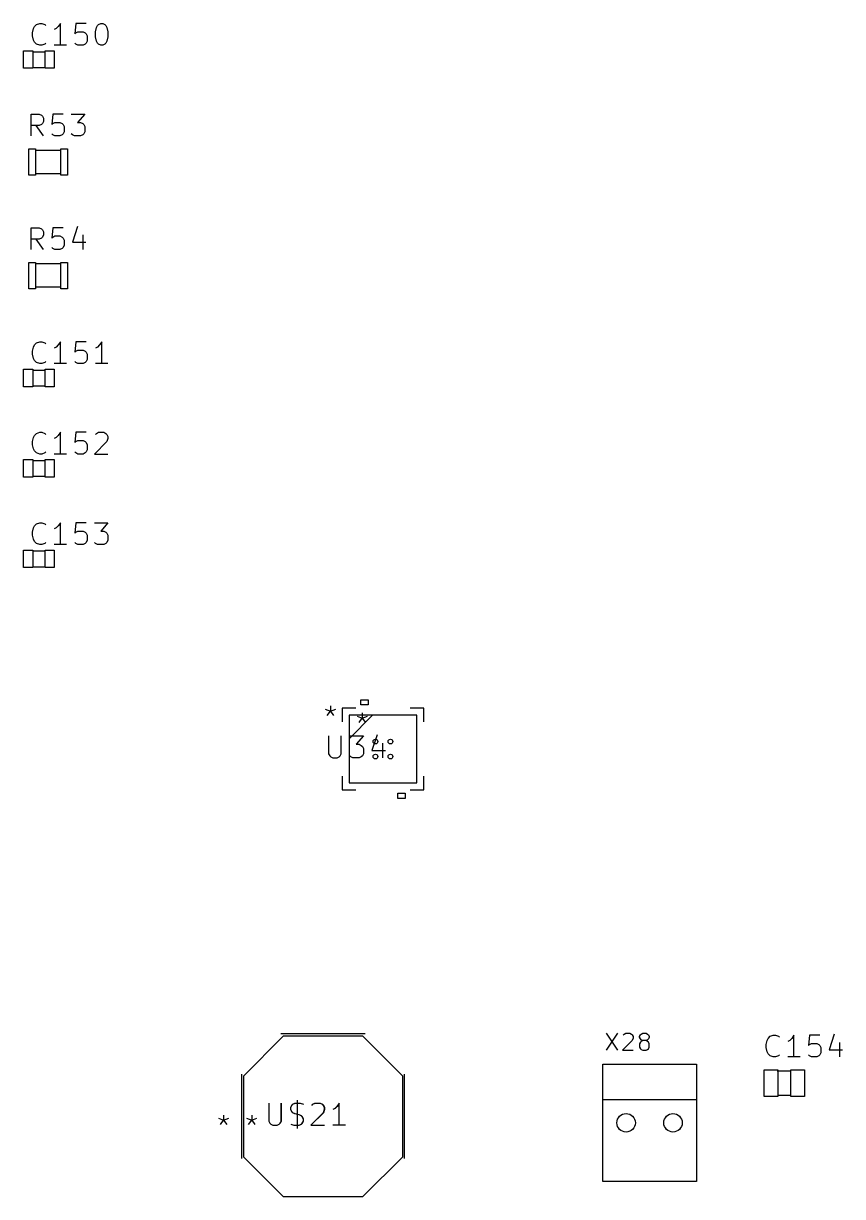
# Model space of a CAD drawing. Header units: millimetres. Extents: x 0 to 280, y -704 to 300.
# Drawn here: x 0.6 to 45, y -458.5 to -395 of the extents above; entities that cross this region are included whole.
import ezdxf

# ---------------------------------------------------------------- set-up
doc = ezdxf.new("R2010")
doc.units = ezdxf.units.MM
for name, color, linetype, true_color in [('Edge.Cuts', 254, 'CONTINUOUS', 0xd0d2cd), ('F.Fab', 9, 'CONTINUOUS', 0xafafaf), ('F.Silkscreen', 41, 'CONTINUOUS', 0xf2eda1)]:
    doc.layers.add(name, color=color, linetype=linetype, true_color=true_color)

msp = doc.modelspace()

# ---------------------------------------------------------------- linework, layer by layer
at = {"layer": 'Edge.Cuts'}
for centre, radius in [((19.6436, -433.8936), 0.127), ((20.4564, -433.8936), 0.127), ((19.6436, -434.7064), 0.127), ((20.4564, -434.7064), 0.127), ((33.23, -454.55), 0.5), ((35.77, -454.55), 0.5)]:
    msp.add_circle(centre, radius, dxfattribs=at)
at = {"layer": 'F.Fab', "linetype": 'CONTINUOUS'}
for p, q in [((0.5618, -397.4199), (0.5618, -396.4699)), ((0.5618, -396.4699), (1.0619, -396.4699)), ((1.044, -396.518), (1.756, -396.518)), ((1.0619, -396.4699), (1.0619, -397.4199)), ((1.7302, -397.4199), (1.7302, -396.4699)), ((1.7302, -396.4699), (2.2303, -396.4699)), ((2.2303, -396.4699), (2.2303, -397.4199)), ((1.0619, -397.4199), (0.5618, -397.4199)), ((1.044, -397.369), (1.756, -397.369)), ((2.2303, -397.4199), (1.7302, -397.4199)), ((0.8586, -403.2112), (0.8586, -401.7888)), ((0.8586, -401.7888), (1.2142, -401.7888)), ((2.6112, -401.865), (1.1888, -401.865)), ((1.2142, -401.7888), (1.2142, -403.2112)), ((2.5858, -403.2112), (2.5858, -401.7888)), ((2.5858, -401.7888), (2.9414, -401.7888)), ((2.9414, -401.7888), (2.9414, -403.2112)), ((1.2142, -403.2112), (0.8586, -403.2112)), ((2.6112, -403.135), (1.1888, -403.135)), ((2.9414, -403.2112), (2.5858, -403.2112)), ((0.8586, -409.3612), (0.8586, -407.9388)), ((0.8586, -407.9388), (1.2142, -407.9388)), ((2.6112, -408.015), (1.1888, -408.015)), ((1.2142, -407.9388), (1.2142, -409.3612)), ((2.5858, -409.3612), (2.5858, -407.9388)), ((2.5858, -407.9388), (2.9414, -407.9388)), ((2.9414, -407.9388), (2.9414, -409.3612)), ((2.6112, -409.285), (1.1888, -409.285)), ((1.2142, -409.3612), (0.8586, -409.3612)), ((2.9414, -409.3612), (2.5858, -409.3612)), ((0.5618, -414.6699), (0.5618, -413.7199)), ((0.5618, -413.7199), (1.0619, -413.7199)), ((1.0619, -413.7199), (1.0619, -414.6699)), ((1.7302, -414.6699), (1.7302, -413.7199)), ((1.7302, -413.7199), (2.2303, -413.7199)), ((2.2303, -413.7199), (2.2303, -414.6699)), ((1.044, -413.768), (1.756, -413.768)), ((1.0619, -414.6699), (0.5618, -414.6699)), ((1.044, -414.619), (1.756, -414.619)), ((2.2303, -414.6699), (1.7302, -414.6699)), ((0.5618, -419.5699), (0.5618, -418.6199)), ((0.5618, -418.6199), (1.0619, -418.6199)), ((1.044, -418.668), (1.756, -418.668)), ((1.0619, -418.6199), (1.0619, -419.5699)), ((1.7302, -419.5699), (1.7302, -418.6199)), ((1.7302, -418.6199), (2.2303, -418.6199)), ((2.2303, -418.6199), (2.2303, -419.5699)), ((1.0619, -419.5699), (0.5618, -419.5699)), ((1.044, -419.519), (1.756, -419.519)), ((2.2303, -419.5699), (1.7302, -419.5699)), ((0.5618, -424.4699), (0.5618, -423.5199)), ((0.5618, -423.5199), (1.0619, -423.5199)), ((1.044, -423.568), (1.756, -423.568)), ((1.0619, -423.5199), (1.0619, -424.4699)), ((1.7302, -424.4699), (1.7302, -423.5199)), ((1.7302, -423.5199), (2.2303, -423.5199)), ((2.2303, -423.5199), (2.2303, -424.4699)), ((1.0619, -424.4699), (0.5618, -424.4699)), ((1.044, -424.419), (1.756, -424.419)), ((2.2303, -424.4699), (1.7302, -424.4699)), ((18.2212, -432.4712), (18.2212, -436.1288)), ((18.2212, -433.7412), (19.4912, -432.4712)), ((21.8788, -432.4712), (18.2212, -432.4712)), ((18.645073, -432.517081), (18.929311, -432.630776)), ((18.758769, -432.858167), (18.929311, -432.630776)), ((18.929311, -432.346538), (18.929311, -432.630776)), ((18.929311, -432.630776), (19.21355, -432.517081)), ((18.929311, -432.630776), (19.099854, -432.858167)), ((21.8788, -436.1288), (21.8788, -432.4712)), ((17.105849, -433.586245), (17.105849, -434.556356)), ((17.790633, -434.556356), (17.790633, -433.586245)), ((18.247156, -433.586245), (18.989005, -433.586245)), ((18.989005, -433.586245), (18.589548, -434.042768)), ((18.589548, -434.042768), (18.760744, -434.042768)), ((18.760744, -434.042768), (18.874874, -434.099833)), ((19.730855, -433.52918), (19.445528, -434.38516)), ((20.016181, -433.985702), (20.016181, -434.784617)), ((17.105849, -434.556356), (17.162915, -434.670486)), ((17.162915, -434.670486), (17.21998, -434.727552)), ((17.676503, -434.727552), (17.733568, -434.670486)), ((17.733568, -434.670486), (17.790633, -434.556356)), ((18.304221, -434.727552), (18.247156, -434.670486)), ((18.874874, -434.099833), (18.93194, -434.156898)), ((18.93194, -434.670486), (18.874874, -434.727552)), ((18.93194, -434.156898), (18.989005, -434.271029)), ((18.989005, -434.556356), (18.93194, -434.670486)), ((18.989005, -434.271029), (18.989005, -434.556356)), ((19.445528, -434.38516), (20.187377, -434.38516)), ((17.21998, -434.727552), (17.334111, -434.784617)), ((17.334111, -434.784617), (17.562372, -434.784617)), ((17.562372, -434.784617), (17.676503, -434.727552)), ((18.418352, -434.784617), (18.304221, -434.727552)), ((18.760744, -434.784617), (18.418352, -434.784617)), ((18.874874, -434.727552), (18.760744, -434.784617)), ((18.2212, -436.1288), (21.8788, -436.1288)), ((14.641, -449.8566), (12.482, -452.0156)), ((18.959, -449.8566), (14.641, -449.8566)), ((21.118, -452.0156), (18.959, -449.8566)), ((40.7078, -453.1239), (40.7078, -451.6738)), ((40.7078, -451.6738), (41.4579, -451.6738)), ((41.419, -451.74), (42.181, -451.74)), ((41.4579, -451.6738), (41.4579, -453.1239)), ((42.1556, -453.1239), (42.1556, -451.6738)), ((42.1556, -451.6738), (42.9057, -451.6738)), ((42.9057, -451.6738), (42.9057, -453.1239)), ((12.482, -452.0156), (12.482, -456.3844)), ((21.118, -456.3844), (21.118, -452.0156)), ((41.4579, -453.1239), (40.7078, -453.1239)), ((41.444, -453.06), (42.181, -453.06)), ((42.9057, -453.1239), (42.1556, -453.1239)), ((13.855849, -453.486245), (13.855849, -454.456356)), ((13.857769, -453.491138), (13.857769, -454.457548)), ((14.53994, -454.457548), (14.53994, -453.491138)), ((14.540633, -454.456356), (14.540633, -453.486245)), ((15.051569, -453.718529), (15.108417, -453.604833)), ((15.051569, -453.832224), (15.051569, -453.718529)), ((15.054221, -453.714506), (15.111286, -453.600376)), ((15.054221, -453.828637), (15.054221, -453.714506)), ((15.108417, -453.604833), (15.165264, -453.547986)), ((15.111286, -453.600376), (15.168352, -453.54331)), ((15.165264, -453.547986), (15.278959, -453.491138)), ((15.168352, -453.54331), (15.282482, -453.486245)), ((15.278959, -453.491138), (15.563198, -453.491138)), ((15.282482, -453.486245), (15.567809, -453.486245)), ((15.392655, -453.320595), (15.392655, -454.855481)), ((15.396613, -453.315049), (15.396613, -454.855813)), ((15.563198, -453.491138), (15.73374, -453.547986)), ((15.567809, -453.486245), (15.739005, -453.54331)), ((16.188521, -453.604833), (16.245369, -453.547986)), ((16.195528, -453.600376), (16.252593, -453.54331)), ((16.245369, -453.547986), (16.359064, -453.491138)), ((16.252593, -453.54331), (16.366724, -453.486245)), ((16.359064, -453.491138), (16.643302, -453.491138)), ((16.366724, -453.486245), (16.652051, -453.486245)), ((16.643302, -453.491138), (16.756997, -453.547986)), ((16.652051, -453.486245), (16.766181, -453.54331)), ((16.756997, -453.547986), (16.813845, -453.604833)), ((16.766181, -453.54331), (16.823247, -453.600376)), ((16.813845, -453.604833), (16.870692, -453.718529)), ((16.823247, -453.600376), (16.880312, -453.714506)), ((16.870692, -453.718529), (16.870692, -453.832224)), ((16.880312, -453.714506), (16.880312, -453.828637)), ((17.450966, -453.771572), (17.336835, -453.828637)), ((17.552863, -453.661681), (17.439168, -453.775376)), ((17.565096, -453.657441), (17.450966, -453.771572)), ((17.666559, -453.491138), (17.552863, -453.661681)), ((17.679227, -453.486245), (17.565096, -453.657441)), ((17.666559, -454.684938), (17.666559, -453.491138)), ((17.679227, -454.684617), (17.679227, -453.486245)), ((12.651873, -454.296681), (12.936111, -454.410376)), ((12.651873, -454.296681), (12.936111, -454.410376)), ((12.936111, -454.126138), (12.936111, -454.410376)), ((12.936111, -454.126138), (12.936111, -454.410376)), ((12.936111, -454.410376), (13.22035, -454.296681)), ((12.936111, -454.410376), (13.22035, -454.296681)), ((15.108417, -453.945919), (15.051569, -453.832224)), ((15.111286, -453.942768), (15.054221, -453.828637)), ((15.165264, -454.002767), (15.108417, -453.945919)), ((15.168352, -453.999833), (15.111286, -453.942768)), ((15.278959, -454.059614), (15.165264, -454.002767)), ((15.282482, -454.056898), (15.168352, -453.999833)), ((15.50635, -454.116462), (15.278959, -454.059614)), ((15.510744, -454.113964), (15.282482, -454.056898)), ((15.620045, -454.17331), (15.50635, -454.116462)), ((15.624874, -454.171029), (15.510744, -454.113964)), ((15.676893, -454.230157), (15.620045, -454.17331)), ((15.68194, -454.228094), (15.624874, -454.171029)), ((15.73374, -454.343852), (15.676893, -454.230157)), ((15.739005, -454.342225), (15.68194, -454.228094)), ((15.73374, -454.457548), (15.73374, -454.343852)), ((15.739005, -454.456356), (15.739005, -454.342225)), ((16.813845, -454.002767), (16.131673, -454.684938)), ((16.823247, -453.999833), (16.138463, -454.684617)), ((16.870692, -453.832224), (16.813845, -454.002767)), ((16.880312, -453.828637), (16.823247, -453.999833)), ((17.439168, -453.775376), (17.325473, -453.832224)), ((12.765569, -454.637767), (12.936111, -454.410376)), ((12.765569, -454.637767), (12.936111, -454.410376)), ((12.936111, -454.410376), (13.106654, -454.637767)), ((12.936111, -454.410376), (13.106654, -454.637767)), ((13.855849, -454.456356), (13.912915, -454.570486)), ((13.857769, -454.457548), (13.914616, -454.571243)), ((13.912915, -454.570486), (13.96998, -454.627552)), ((13.914616, -454.571243), (13.971464, -454.628091)), ((13.96998, -454.627552), (14.084111, -454.684617)), ((13.971464, -454.628091), (14.085159, -454.684938)), ((14.084111, -454.684617), (14.312372, -454.684617)), ((14.085159, -454.684938), (14.31255, -454.684938)), ((14.312372, -454.684617), (14.426503, -454.627552)), ((14.31255, -454.684938), (14.426245, -454.628091)), ((14.426245, -454.628091), (14.483092, -454.571243)), ((14.426503, -454.627552), (14.483568, -454.570486)), ((14.483092, -454.571243), (14.53994, -454.457548)), ((14.483568, -454.570486), (14.540633, -454.456356)), ((15.051569, -454.628091), (15.222112, -454.684938)), ((15.054221, -454.627552), (15.225417, -454.684617)), ((15.222112, -454.684938), (15.50635, -454.684938)), ((15.225417, -454.684617), (15.510744, -454.684617)), ((15.50635, -454.684938), (15.620045, -454.628091)), ((15.510744, -454.684617), (15.624874, -454.627552)), ((15.620045, -454.628091), (15.676893, -454.571243)), ((15.624874, -454.627552), (15.68194, -454.570486)), ((15.676893, -454.571243), (15.73374, -454.457548)), ((15.68194, -454.570486), (15.739005, -454.456356)), ((16.131673, -454.684938), (16.870692, -454.684938)), ((16.138463, -454.684617), (16.880312, -454.684617)), ((18.007644, -454.684938), (17.325473, -454.684938)), ((18.021619, -454.684617), (17.336835, -454.684617)), ((12.482, -456.3844), (14.641, -458.5434)), ((18.959, -458.5434), (21.118, -456.3844)), ((14.641, -458.5434), (18.959, -458.5434))]:
    msp.add_line(p, q, dxfattribs=at)
at = {"layer": 'F.Fab'}
for centre, radius in [((19.6436, -433.8936), 0.127), ((20.4564, -433.8936), 0.127), ((19.6436, -434.7064), 0.127), ((20.4564, -434.7064), 0.127), ((33.23, -454.55), 0.5), ((35.77, -454.55), 0.5)]:
    msp.add_circle(centre, radius, dxfattribs=at)
at = {"layer": 'F.Silkscreen', "linetype": 'CONTINUOUS'}
for p, q in [((1.050594, -395.493853), (1.106619, -395.269752)), ((1.106619, -395.269752), (1.162644, -395.157702)), ((1.162644, -395.157702), (1.274695, -395.045652)), ((1.274695, -395.045652), (1.44277, -394.989627)), ((1.44277, -394.989627), (1.55482, -394.989627)), ((1.55482, -394.989627), (1.722896, -395.045652)), ((1.722896, -395.045652), (1.778921, -395.101677)), ((2.339172, -395.269752), (2.227122, -395.325778)), ((2.451223, -395.157702), (2.339172, -395.269752)), ((2.563273, -394.989627), (2.451223, -395.157702)), ((2.563273, -396.166155), (2.563273, -394.989627)), ((3.40365, -394.989627), (3.347625, -395.549878)), ((3.963902, -394.989627), (3.40365, -394.989627)), ((4.468128, -395.437828), (4.524153, -395.213727)), ((4.524153, -395.213727), (4.580178, -395.101677)), ((4.580178, -395.101677), (4.636204, -395.045652)), ((4.636204, -395.045652), (4.748254, -394.989627)), ((4.748254, -394.989627), (4.860304, -394.989627)), ((4.860304, -394.989627), (4.972354, -395.045652)), ((4.972354, -395.045652), (5.02838, -395.101677)), ((5.02838, -395.101677), (5.084405, -395.213727)), ((5.084405, -395.213727), (5.14043, -395.437828)), ((1.050594, -395.661928), (1.050594, -395.493853)), ((1.106619, -395.886029), (1.050594, -395.661928)), ((1.162644, -395.998079), (1.106619, -395.886029)), ((3.347625, -395.549878), (3.40365, -395.493853)), ((3.40365, -395.493853), (3.515701, -395.437828)), ((3.515701, -395.437828), (3.795826, -395.437828)), ((3.795826, -395.437828), (3.907877, -395.493853)), ((3.907877, -395.493853), (3.963902, -395.549878)), ((3.963902, -395.549878), (4.019927, -395.661928)), ((4.019927, -395.661928), (4.019927, -395.942054)), ((4.468128, -395.717954), (4.468128, -395.437828)), ((4.524153, -395.942054), (4.468128, -395.717954)), ((5.14043, -395.717954), (5.084405, -395.942054)), ((5.14043, -395.437828), (5.14043, -395.717954)), ((1.274695, -396.11013), (1.162644, -395.998079)), ((1.44277, -396.166155), (1.274695, -396.11013)), ((1.55482, -396.166155), (1.44277, -396.166155)), ((1.722896, -396.11013), (1.55482, -396.166155)), ((1.778921, -396.054104), (1.722896, -396.11013)), ((2.899424, -396.166155), (2.227122, -396.166155)), ((3.40365, -396.11013), (3.347625, -396.054104)), ((3.515701, -396.166155), (3.40365, -396.11013)), ((3.795826, -396.166155), (3.515701, -396.166155)), ((3.907877, -396.11013), (3.795826, -396.166155)), ((3.963902, -396.054104), (3.907877, -396.11013)), ((4.019927, -395.942054), (3.963902, -396.054104)), ((4.580178, -396.054104), (4.524153, -395.942054)), ((4.636204, -396.11013), (4.580178, -396.054104)), ((4.748254, -396.166155), (4.636204, -396.11013)), ((4.860304, -396.166155), (4.748254, -396.166155)), ((4.972354, -396.11013), (4.860304, -396.166155)), ((5.02838, -396.054104), (4.972354, -396.11013)), ((5.084405, -395.942054), (5.02838, -396.054104)), ((0.971619, -401.081155), (0.971619, -399.904627)), ((0.971619, -399.904627), (1.41982, -399.904627)), ((1.41982, -399.904627), (1.531871, -399.960652)), ((1.531871, -399.960652), (1.587896, -400.016677)), ((1.587896, -400.016677), (1.643921, -400.128727)), ((1.643921, -400.296803), (1.587896, -400.408853)), ((1.643921, -400.128727), (1.643921, -400.296803)), ((2.148147, -399.904627), (2.092122, -400.464878)), ((2.708399, -399.904627), (2.148147, -399.904627)), ((2.148147, -400.408853), (2.260198, -400.352828)), ((2.260198, -400.352828), (2.540323, -400.352828)), ((2.540323, -400.352828), (2.652374, -400.408853)), ((3.1566, -399.904627), (3.884927, -399.904627)), ((3.884927, -399.904627), (3.492751, -400.352828)), ((3.492751, -400.352828), (3.660826, -400.352828)), ((3.660826, -400.352828), (3.772877, -400.408853)), ((1.41982, -400.520903), (0.971619, -400.520903)), ((1.643921, -401.081155), (1.251745, -400.520903)), ((1.531871, -400.464878), (1.41982, -400.520903)), ((1.587896, -400.408853), (1.531871, -400.464878)), ((2.092122, -400.464878), (2.148147, -400.408853)), ((2.148147, -401.02513), (2.092122, -400.969104)), ((2.652374, -400.408853), (2.708399, -400.464878)), ((2.708399, -400.969104), (2.652374, -401.02513)), ((2.708399, -400.464878), (2.764424, -400.576928)), ((2.764424, -400.857054), (2.708399, -400.969104)), ((2.764424, -400.576928), (2.764424, -400.857054)), ((3.212625, -401.02513), (3.1566, -400.969104)), ((3.772877, -400.408853), (3.828902, -400.464878)), ((3.828902, -400.969104), (3.772877, -401.02513)), ((3.828902, -400.464878), (3.884927, -400.576928)), ((3.884927, -400.857054), (3.828902, -400.969104)), ((3.884927, -400.576928), (3.884927, -400.857054)), ((2.260198, -401.081155), (2.148147, -401.02513)), ((2.540323, -401.081155), (2.260198, -401.081155)), ((2.652374, -401.02513), (2.540323, -401.081155)), ((3.324675, -401.081155), (3.212625, -401.02513)), ((3.660826, -401.081155), (3.324675, -401.081155)), ((3.772877, -401.02513), (3.660826, -401.081155)), ((0.971619, -407.231155), (0.971619, -406.054627)), ((0.971619, -406.054627), (1.41982, -406.054627)), ((1.41982, -406.054627), (1.531871, -406.110652)), ((2.148147, -406.054627), (2.092122, -406.614878)), ((2.708399, -406.054627), (2.148147, -406.054627)), ((3.492751, -405.998602), (3.212625, -406.838979)), ((1.41982, -406.670903), (0.971619, -406.670903)), ((1.643921, -407.231155), (1.251745, -406.670903)), ((1.531871, -406.614878), (1.41982, -406.670903)), ((1.531871, -406.110652), (1.587896, -406.166677)), ((1.587896, -406.558853), (1.531871, -406.614878)), ((1.587896, -406.166677), (1.643921, -406.278727)), ((1.643921, -406.446803), (1.587896, -406.558853)), ((1.643921, -406.278727), (1.643921, -406.446803)), ((2.092122, -406.614878), (2.148147, -406.558853)), ((2.148147, -406.558853), (2.260198, -406.502828)), ((2.260198, -406.502828), (2.540323, -406.502828)), ((2.540323, -406.502828), (2.652374, -406.558853)), ((2.652374, -406.558853), (2.708399, -406.614878)), ((2.708399, -406.614878), (2.764424, -406.726928)), ((2.764424, -406.726928), (2.764424, -407.007054)), ((3.772877, -406.446803), (3.772877, -407.231155)), ((2.148147, -407.17513), (2.092122, -407.119104)), ((2.260198, -407.231155), (2.148147, -407.17513)), ((2.540323, -407.231155), (2.260198, -407.231155)), ((2.652374, -407.17513), (2.540323, -407.231155)), ((2.708399, -407.119104), (2.652374, -407.17513)), ((2.764424, -407.007054), (2.708399, -407.119104)), ((3.212625, -406.838979), (3.940952, -406.838979)), ((1.106619, -412.519752), (1.162644, -412.407702)), ((1.162644, -412.407702), (1.274695, -412.295652)), ((1.274695, -412.295652), (1.44277, -412.239627)), ((1.44277, -412.239627), (1.55482, -412.239627)), ((1.55482, -412.239627), (1.722896, -412.295652)), ((1.722896, -412.295652), (1.778921, -412.351677)), ((2.451223, -412.407702), (2.339172, -412.519752)), ((2.563273, -412.239627), (2.451223, -412.407702)), ((2.563273, -413.416155), (2.563273, -412.239627)), ((3.40365, -412.239627), (3.347625, -412.799878)), ((3.963902, -412.239627), (3.40365, -412.239627)), ((4.692229, -412.407702), (4.580178, -412.519752)), ((4.804279, -412.239627), (4.692229, -412.407702)), ((4.804279, -413.416155), (4.804279, -412.239627)), ((1.050594, -412.743853), (1.106619, -412.519752)), ((1.050594, -412.911928), (1.050594, -412.743853)), ((1.106619, -413.136029), (1.050594, -412.911928)), ((2.339172, -412.519752), (2.227122, -412.575778)), ((3.347625, -412.799878), (3.40365, -412.743853)), ((3.40365, -412.743853), (3.515701, -412.687828)), ((3.515701, -412.687828), (3.795826, -412.687828)), ((3.795826, -412.687828), (3.907877, -412.743853)), ((3.907877, -412.743853), (3.963902, -412.799878)), ((3.963902, -412.799878), (4.019927, -412.911928)), ((4.019927, -412.911928), (4.019927, -413.192054)), ((4.580178, -412.519752), (4.468128, -412.575778)), ((1.162644, -413.248079), (1.106619, -413.136029)), ((1.274695, -413.36013), (1.162644, -413.248079)), ((1.44277, -413.416155), (1.274695, -413.36013)), ((1.55482, -413.416155), (1.44277, -413.416155)), ((1.722896, -413.36013), (1.55482, -413.416155)), ((1.778921, -413.304104), (1.722896, -413.36013)), ((2.899424, -413.416155), (2.227122, -413.416155)), ((3.40365, -413.36013), (3.347625, -413.304104)), ((3.515701, -413.416155), (3.40365, -413.36013)), ((3.795826, -413.416155), (3.515701, -413.416155)), ((3.907877, -413.36013), (3.795826, -413.416155)), ((3.963902, -413.304104), (3.907877, -413.36013)), ((4.019927, -413.192054), (3.963902, -413.304104)), ((5.14043, -413.416155), (4.468128, -413.416155)), ((1.050594, -417.643853), (1.106619, -417.419752)), ((1.106619, -417.419752), (1.162644, -417.307702)), ((1.162644, -417.307702), (1.274695, -417.195652)), ((1.274695, -417.195652), (1.44277, -417.139627)), ((1.44277, -417.139627), (1.55482, -417.139627)), ((1.55482, -417.139627), (1.722896, -417.195652)), ((1.722896, -417.195652), (1.778921, -417.251677)), ((2.339172, -417.419752), (2.227122, -417.475778)), ((2.451223, -417.307702), (2.339172, -417.419752)), ((2.563273, -417.139627), (2.451223, -417.307702)), ((2.563273, -418.316155), (2.563273, -417.139627)), ((3.40365, -417.139627), (3.347625, -417.699878)), ((3.963902, -417.139627), (3.40365, -417.139627)), ((4.468128, -417.251677), (4.524153, -417.195652)), ((4.524153, -417.195652), (4.636204, -417.139627)), ((4.636204, -417.139627), (4.916329, -417.139627)), ((4.916329, -417.139627), (5.02838, -417.195652)), ((5.02838, -417.195652), (5.084405, -417.251677)), ((5.084405, -417.251677), (5.14043, -417.363727)), ((5.14043, -417.475778), (5.084405, -417.643853)), ((5.14043, -417.363727), (5.14043, -417.475778)), ((1.050594, -417.811928), (1.050594, -417.643853)), ((1.106619, -418.036029), (1.050594, -417.811928)), ((1.162644, -418.148079), (1.106619, -418.036029)), ((1.274695, -418.26013), (1.162644, -418.148079)), ((3.347625, -417.699878), (3.40365, -417.643853)), ((3.40365, -417.643853), (3.515701, -417.587828)), ((3.515701, -417.587828), (3.795826, -417.587828)), ((3.795826, -417.587828), (3.907877, -417.643853)), ((3.907877, -417.643853), (3.963902, -417.699878)), ((3.963902, -417.699878), (4.019927, -417.811928)), ((4.019927, -418.092054), (3.963902, -418.204104)), ((4.019927, -417.811928), (4.019927, -418.092054)), ((5.084405, -417.643853), (4.412103, -418.316155)), ((1.44277, -418.316155), (1.274695, -418.26013)), ((1.55482, -418.316155), (1.44277, -418.316155)), ((1.722896, -418.26013), (1.55482, -418.316155)), ((1.778921, -418.204104), (1.722896, -418.26013)), ((2.899424, -418.316155), (2.227122, -418.316155)), ((3.40365, -418.26013), (3.347625, -418.204104)), ((3.515701, -418.316155), (3.40365, -418.26013)), ((3.795826, -418.316155), (3.515701, -418.316155)), ((3.907877, -418.26013), (3.795826, -418.316155)), ((3.963902, -418.204104), (3.907877, -418.26013)), ((4.412103, -418.316155), (5.14043, -418.316155)), ((1.050594, -422.543853), (1.106619, -422.319752)), ((1.050594, -422.711928), (1.050594, -422.543853)), ((1.106619, -422.319752), (1.162644, -422.207702)), ((1.162644, -422.207702), (1.274695, -422.095652)), ((1.274695, -422.095652), (1.44277, -422.039627)), ((1.44277, -422.039627), (1.55482, -422.039627)), ((1.55482, -422.039627), (1.722896, -422.095652)), ((1.722896, -422.095652), (1.778921, -422.151677)), ((2.339172, -422.319752), (2.227122, -422.375778)), ((2.451223, -422.207702), (2.339172, -422.319752)), ((2.563273, -422.039627), (2.451223, -422.207702)), ((2.563273, -423.216155), (2.563273, -422.039627)), ((3.40365, -422.039627), (3.347625, -422.599878)), ((3.347625, -422.599878), (3.40365, -422.543853)), ((3.963902, -422.039627), (3.40365, -422.039627)), ((3.40365, -422.543853), (3.515701, -422.487828)), ((3.515701, -422.487828), (3.795826, -422.487828)), ((3.795826, -422.487828), (3.907877, -422.543853)), ((3.907877, -422.543853), (3.963902, -422.599878)), ((3.963902, -422.599878), (4.019927, -422.711928)), ((4.412103, -422.039627), (5.14043, -422.039627)), ((5.14043, -422.039627), (4.748254, -422.487828)), ((4.748254, -422.487828), (4.916329, -422.487828)), ((4.916329, -422.487828), (5.02838, -422.543853)), ((5.02838, -422.543853), (5.084405, -422.599878)), ((5.084405, -422.599878), (5.14043, -422.711928)), ((1.106619, -422.936029), (1.050594, -422.711928)), ((1.162644, -423.048079), (1.106619, -422.936029)), ((1.274695, -423.16013), (1.162644, -423.048079)), ((1.44277, -423.216155), (1.274695, -423.16013)), ((1.55482, -423.216155), (1.44277, -423.216155)), ((1.722896, -423.16013), (1.55482, -423.216155)), ((1.778921, -423.104104), (1.722896, -423.16013)), ((2.899424, -423.216155), (2.227122, -423.216155)), ((3.40365, -423.16013), (3.347625, -423.104104)), ((3.515701, -423.216155), (3.40365, -423.16013)), ((3.795826, -423.216155), (3.515701, -423.216155)), ((3.907877, -423.16013), (3.795826, -423.216155)), ((3.963902, -423.104104), (3.907877, -423.16013)), ((4.019927, -422.992054), (3.963902, -423.104104)), ((4.019927, -422.711928), (4.019927, -422.992054)), ((4.468128, -423.16013), (4.412103, -423.104104)), ((4.580178, -423.216155), (4.468128, -423.16013)), ((4.916329, -423.216155), (4.580178, -423.216155)), ((5.02838, -423.16013), (4.916329, -423.216155)), ((5.084405, -423.104104), (5.02838, -423.16013)), ((5.14043, -422.992054), (5.084405, -423.104104)), ((5.14043, -422.711928), (5.14043, -422.992054)), ((16.917873, -432.136081), (17.202111, -432.249776)), ((17.202111, -431.965538), (17.202111, -432.249776)), ((17.202111, -432.249776), (17.48635, -432.136081)), ((17.8402, -432.0902), (17.8402, -432.8268)), ((18.5768, -432.0902), (17.8402, -432.0902)), ((18.846547, -431.9087), (18.846547, -431.6293)), ((18.846547, -431.6293), (19.252947, -431.6293)), ((19.252947, -431.9087), (18.846547, -431.9087)), ((19.252947, -431.6293), (19.252947, -431.9087)), ((22.2598, -432.0902), (21.5232, -432.0902)), ((22.2598, -432.8268), (22.2598, -432.0902)), ((17.031569, -432.477167), (17.202111, -432.249776)), ((17.202111, -432.249776), (17.372654, -432.477167)), ((17.8402, -435.7732), (17.8402, -436.5098)), ((22.2598, -436.5098), (22.2598, -435.7732)), ((17.8402, -436.5098), (18.5768, -436.5098)), ((21.5232, -436.5098), (22.2598, -436.5098)), ((20.847053, -436.9707), (20.847053, -436.6913)), ((20.847053, -436.6913), (21.253453, -436.6913)), ((21.253453, -436.9707), (20.847053, -436.9707)), ((21.253453, -436.6913), (21.253453, -436.9707)), ((19.086, -449.7296), (14.514, -449.7296)), ((32.152237, -449.697536), (32.76861, -450.622096)), ((32.76861, -449.697536), (32.152237, -450.622096)), ((33.076796, -449.78559), (33.120823, -449.741563)), ((33.120823, -449.741563), (33.208876, -449.697536)), ((33.208876, -449.697536), (33.42901, -449.697536)), ((33.42901, -449.697536), (33.517063, -449.741563)), ((33.517063, -449.741563), (33.56109, -449.78559)), ((33.56109, -449.78559), (33.605116, -449.873643)), ((33.605116, -449.873643), (33.605116, -449.961696)), ((33.957329, -449.873643), (34.001356, -449.78559)), ((33.957329, -449.91767), (33.957329, -449.873643)), ((34.001356, -450.005723), (33.957329, -449.91767)), ((34.001356, -449.78559), (34.045383, -449.741563)), ((34.045383, -449.741563), (34.133436, -449.697536)), ((34.133436, -449.697536), (34.309543, -449.697536)), ((34.309543, -449.697536), (34.397596, -449.741563)), ((34.397596, -449.741563), (34.441623, -449.78559)), ((34.441623, -449.78559), (34.485649, -449.873643)), ((34.485649, -449.91767), (34.441623, -450.005723)), ((34.485649, -449.873643), (34.485649, -449.91767)), ((40.927644, -449.972702), (41.039695, -449.860652)), ((41.039695, -449.860652), (41.20777, -449.804627)), ((41.20777, -449.804627), (41.31982, -449.804627)), ((41.31982, -449.804627), (41.487896, -449.860652)), ((41.487896, -449.860652), (41.543921, -449.916677)), ((42.328273, -449.804627), (42.216223, -449.972702)), ((42.328273, -450.981155), (42.328273, -449.804627)), ((43.16865, -449.804627), (43.112625, -450.364878)), ((43.728902, -449.804627), (43.16865, -449.804627)), ((44.513254, -449.748602), (44.233128, -450.588979)), ((33.56109, -450.093776), (33.03277, -450.622096)), ((33.605116, -449.961696), (33.56109, -450.093776)), ((34.001356, -450.18183), (33.957329, -450.269883)), ((33.957329, -450.269883), (33.957329, -450.44599)), ((33.957329, -450.44599), (34.001356, -450.534043)), ((34.045383, -450.04975), (34.001356, -450.005723)), ((34.045383, -450.137803), (34.001356, -450.18183)), ((34.001356, -450.534043), (34.045383, -450.57807)), ((34.133436, -450.093776), (34.045383, -450.04975)), ((34.133436, -450.093776), (34.045383, -450.137803)), ((34.045383, -450.57807), (34.133436, -450.622096)), ((34.309543, -450.093776), (34.133436, -450.093776)), ((34.397596, -450.04975), (34.309543, -450.093776)), ((34.397596, -450.137803), (34.309543, -450.093776)), ((34.309543, -450.622096), (34.397596, -450.57807)), ((34.441623, -450.005723), (34.397596, -450.04975)), ((34.441623, -450.18183), (34.397596, -450.137803)), ((34.397596, -450.57807), (34.441623, -450.534043)), ((34.485649, -450.269883), (34.441623, -450.18183)), ((34.441623, -450.534043), (34.485649, -450.44599)), ((34.485649, -450.44599), (34.485649, -450.269883)), ((40.815594, -450.308853), (40.871619, -450.084752)), ((40.815594, -450.476928), (40.815594, -450.308853)), ((40.871619, -450.701029), (40.815594, -450.476928)), ((40.871619, -450.084752), (40.927644, -449.972702)), ((42.104172, -450.084752), (41.992122, -450.140778)), ((42.216223, -449.972702), (42.104172, -450.084752)), ((43.112625, -450.364878), (43.16865, -450.308853)), ((43.16865, -450.308853), (43.280701, -450.252828)), ((43.280701, -450.252828), (43.560826, -450.252828)), ((43.560826, -450.252828), (43.672877, -450.308853)), ((43.672877, -450.308853), (43.728902, -450.364878)), ((43.728902, -450.364878), (43.784927, -450.476928)), ((43.784927, -450.476928), (43.784927, -450.757054)), ((44.233128, -450.588979), (44.961455, -450.588979)), ((44.79338, -450.196803), (44.79338, -450.981155)), ((33.03277, -450.622096), (33.605116, -450.622096)), ((34.133436, -450.622096), (34.309543, -450.622096)), ((40.927644, -450.813079), (40.871619, -450.701029)), ((41.039695, -450.92513), (40.927644, -450.813079)), ((41.20777, -450.981155), (41.039695, -450.92513)), ((41.31982, -450.981155), (41.20777, -450.981155)), ((41.487896, -450.92513), (41.31982, -450.981155)), ((41.543921, -450.869104), (41.487896, -450.92513)), ((42.664424, -450.981155), (41.992122, -450.981155)), ((43.16865, -450.92513), (43.112625, -450.869104)), ((43.280701, -450.981155), (43.16865, -450.92513)), ((43.560826, -450.981155), (43.280701, -450.981155)), ((43.672877, -450.92513), (43.560826, -450.981155)), ((43.728902, -450.869104), (43.672877, -450.92513)), ((43.784927, -450.757054), (43.728902, -450.869104)), ((31.96, -451.375), (37.04, -451.375)), ((31.96, -453.28), (31.96, -451.375)), ((37.04, -451.375), (37.04, -453.28)), ((12.3804, -451.914), (12.3804, -456.486)), ((21.2196, -456.486), (21.2196, -451.914)), ((31.96, -453.28), (37.04, -453.28)), ((31.96, -457.725), (31.96, -453.28)), ((37.04, -453.28), (37.04, -457.725)), ((11.127873, -454.296681), (11.412111, -454.410376)), ((11.127873, -454.296681), (11.412111, -454.410376)), ((11.412111, -454.126138), (11.412111, -454.410376)), ((11.412111, -454.126138), (11.412111, -454.410376)), ((11.412111, -454.410376), (11.69635, -454.296681)), ((11.412111, -454.410376), (11.69635, -454.296681)), ((11.241569, -454.637767), (11.412111, -454.410376)), ((11.241569, -454.637767), (11.412111, -454.410376)), ((11.412111, -454.410376), (11.582654, -454.637767)), ((11.412111, -454.410376), (11.582654, -454.637767)), ((37.04, -457.725), (31.96, -457.725))]:
    msp.add_line(p, q, dxfattribs=at)
at = {"layer": 'F.Silkscreen'}
for centre, radius in [((19.6436, -433.8936), 0.127), ((20.4564, -433.8936), 0.127), ((19.6436, -434.7064), 0.127), ((20.4564, -434.7064), 0.127), ((33.23, -454.55), 0.5), ((35.77, -454.55), 0.5)]:
    msp.add_circle(centre, radius, dxfattribs=at)

doc.saveas('drawing.dxf')
